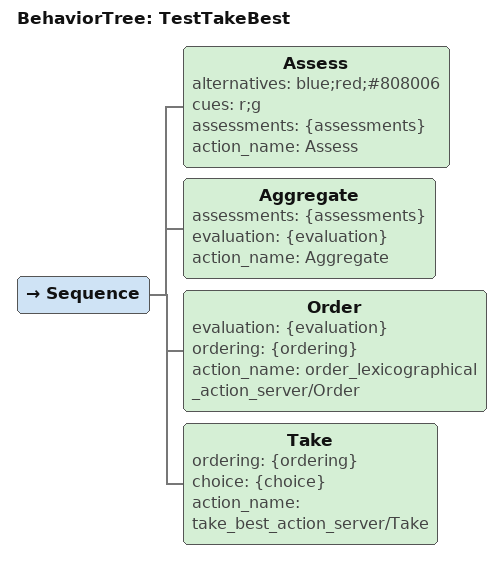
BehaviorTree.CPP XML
<?xml version="1.0" encoding="UTF-8"?>
<root BTCPP_format="4">
  <BehaviorTree ID="TestTakeBest">
    <Sequence>
      <Assess alternatives="blue;red;#808006"
              cues="r;g"
              assessments="{assessments}"
              action_name="Assess"/>
      <Aggregate assessments="{assessments}"
                 evaluation="{evaluation}"
                 action_name="Aggregate"/>
      <Order evaluation="{evaluation}"
             ordering="{ordering}"
             action_name="order_lexicographical_action_server/Order"/>
      <Take ordering="{ordering}"
            choice="{choice}"
            action_name="take_best_action_server/Take"/>
    </Sequence>
  </BehaviorTree>
</root>
